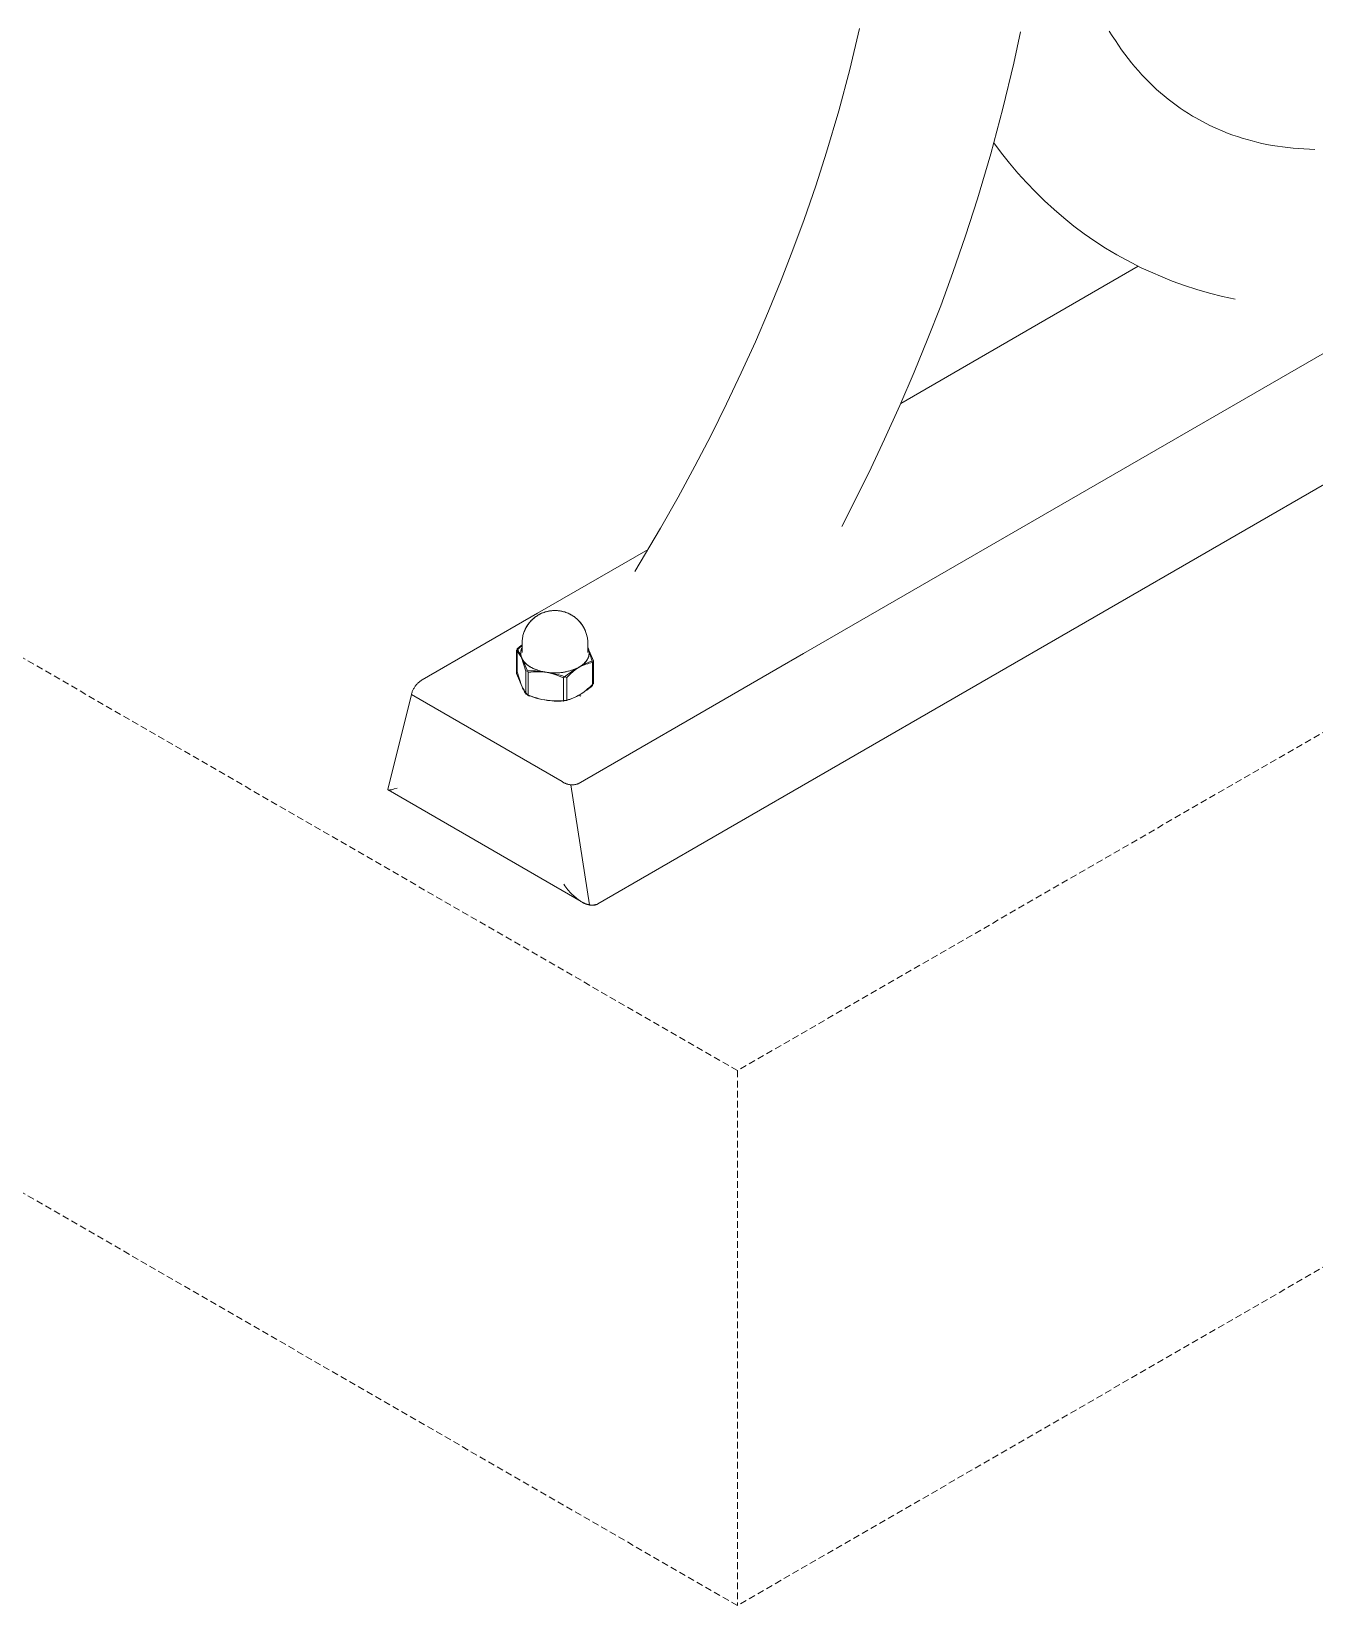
# Model space of a CAD drawing. Header units: millimetres. Extents: x -779 to 3049, y 55 to 2500.
# Drawn here: x 2419.5 to 2663.2, y 1171.4 to 1470.2 of the extents above; entities that cross this region are included whole.
import ezdxf

# ---------------------------------------------------------------- set-up
doc = ezdxf.new("R2010")
doc.units = ezdxf.units.MM
doc.header["$PDSIZE"] = -1
doc.linetypes.add('HIDDEN', pattern=[1.905, 1.27, -0.635])
doc.layers.add('ZANO_R', color=7, linetype='Continuous', lineweight=0)
doc.layers.add('ZANO_R_przerywana', color=7, linetype='HIDDEN', lineweight=0)

msp = doc.modelspace()

# ---------------------------------------------------------------- linework, layer by layer
at = {"layer": 'ZANO_R'}
for p, q in [((2574.97, 1462.96), (2576.83, 1470.74)), ((2624.24, 1470.28), (2624.82, 1469.36)), ((2607.37, 1470.11), (2606.11, 1464.19)), ((2624.82, 1469.36), (2625.4, 1468.46)), ((2625.4, 1468.46), (2625.99, 1467.58)), ((2625.99, 1467.58), (2626.6, 1466.72)), ((2626.6, 1466.72), (2627.22, 1465.88)), ((2627.22, 1465.88), (2627.85, 1465.06)), ((2627.85, 1465.06), (2628.48, 1464.26)), ((2628.48, 1464.26), (2629.13, 1463.48)), ((2572.88, 1455.14), (2574.97, 1462.96)), ((2606.11, 1464.19), (2604.06, 1455.6)), ((2629.13, 1463.48), (2629.78, 1462.73)), ((2629.78, 1462.73), (2630.46, 1461.98)), ((2630.46, 1461.98), (2631.15, 1461.25)), ((2631.15, 1461.25), (2631.83, 1460.56)), ((2631.83, 1460.56), (2632.53, 1459.88)), ((2632.53, 1459.88), (2633.24, 1459.21)), ((2633.24, 1459.21), (2633.97, 1458.57)), ((2633.97, 1458.57), (2634.69, 1457.95)), ((2604.06, 1455.6), (2601.76, 1446.99)), ((2634.69, 1457.95), (2635.43, 1457.35)), ((2635.43, 1457.35), (2636.18, 1456.76)), ((2636.18, 1456.76), (2636.94, 1456.19)), ((2636.94, 1456.19), (2637.71, 1455.65)), ((2637.71, 1455.65), (2638.48, 1455.12)), ((2570.56, 1447.29), (2572.88, 1455.14)), ((2638.48, 1455.12), (2639.27, 1454.61)), ((2639.27, 1454.61), (2640.07, 1454.12)), ((2640.07, 1454.12), (2640.66, 1453.78)), ((2640.66, 1453.78), (2643.36, 1452.35)), ((2643.36, 1452.35), (2646.81, 1450.86)), ((2646.81, 1450.86), (2647.7, 1450.53)), ((2647.7, 1450.53), (2648.6, 1450.23)), ((2648.6, 1450.23), (2649.51, 1449.94)), ((2649.51, 1449.94), (2650.42, 1449.67)), ((2650.42, 1449.67), (2651.36, 1449.41)), ((2651.36, 1449.41), (2652.3, 1449.18)), ((2568.5, 1440.91), (2570.56, 1447.29)), ((2601.76, 1446.99), (2599.21, 1438.4)), ((2603.79, 1447.11), (2602.34, 1449.08)), ((2605.3, 1445.19), (2603.79, 1447.11)), ((2652.3, 1449.18), (2653.25, 1448.96)), ((2653.25, 1448.96), (2654.2, 1448.76)), ((2654.2, 1448.76), (2655.18, 1448.58)), ((2655.18, 1448.58), (2656.17, 1448.42)), ((2656.17, 1448.42), (2657.16, 1448.28)), ((2657.16, 1448.28), (2658.15, 1448.15)), ((2658.15, 1448.15), (2659.15, 1448.05)), ((2659.15, 1448.05), (2660.17, 1447.96)), ((2660.17, 1447.96), (2661.21, 1447.89)), ((2661.21, 1447.89), (2662.25, 1447.84)), ((2662.25, 1447.84), (2663.29, 1447.81)), ((2606.88, 1443.32), (2605.3, 1445.19)), ((2566.29, 1434.51), (2568.5, 1440.91)), ((2608.52, 1441.5), (2606.88, 1443.32)), ((2610.21, 1439.73), (2608.52, 1441.5)), ((2715.21, 1438.14), (2566.14, 1352.08)), ((2599.21, 1438.4), (2596.96, 1431.41)), ((2611.97, 1438.03), (2610.21, 1439.73)), ((2613.77, 1436.38), (2611.97, 1438.03)), ((2564.17, 1428.73), (2566.29, 1434.51)), ((2615.63, 1434.79), (2613.77, 1436.38)), ((2617.54, 1433.26), (2615.63, 1434.79)), ((2596.96, 1431.41), (2594.55, 1424.43)), ((2619.5, 1431.8), (2617.54, 1433.26)), ((2621.51, 1430.4), (2619.5, 1431.8)), ((2561.94, 1422.99), (2564.17, 1428.73)), ((2623.56, 1429.06), (2621.51, 1430.4)), ((2625.66, 1427.8), (2623.56, 1429.06)), ((2584.65, 1399.58), (2629.76, 1425.62)), ((2630.29, 1425.34), (2625.66, 1427.8)), ((2559.54, 1417.12), (2561.94, 1422.99)), ((2594.55, 1424.43), (2592.24, 1418.14)), ((2636.17, 1422.81), (2630.29, 1425.34)), ((2638.52, 1421.97), (2636.17, 1422.81)), ((2640.9, 1421.2), (2638.52, 1421.97)), ((2643.3, 1420.51), (2640.9, 1421.2)), ((2645.73, 1419.9), (2643.3, 1420.51)), ((2648.17, 1419.38), (2645.73, 1419.9)), ((2557.04, 1411.3), (2559.54, 1417.12)), ((2592.24, 1418.14), (2589.81, 1411.89)), ((2719.67, 1415.75), (2549.01, 1317.22)), ((2554.36, 1405.38), (2557.04, 1411.3)), ((2589.81, 1411.89), (2587.21, 1405.51)), ((2551.57, 1399.5), (2554.36, 1405.38)), ((2587.21, 1405.51), (2584.48, 1399.19)), ((2548.62, 1393.56), (2551.57, 1399.5)), ((2584.48, 1399.19), (2581.58, 1392.77)), ((2545.56, 1387.68), (2548.62, 1393.56)), ((2581.58, 1392.77), (2578.56, 1386.4)), ((2542.35, 1381.76), (2545.56, 1387.68)), ((2578.56, 1386.4), (2573.44, 1376.23)), ((2539.02, 1375.9), (2542.35, 1381.76)), ((2534.12, 1367.69), (2539.02, 1375.9)), ((2515.68, 1359.76), (2536.64, 1371.86)), ((2493.76, 1347.1), (2515.68, 1359.76)), ((2516.11, 1359.58), (2516.31, 1359.68)), ((2516.24, 1359.65), (2516.44, 1359.74)), ((2516.31, 1359.68), (2516.5, 1359.76)), ((2516.44, 1359.74), (2516.63, 1359.82)), ((2516.5, 1359.76), (2516.7, 1359.85)), ((2516.63, 1359.82), (2516.83, 1359.9)), ((2516.7, 1359.85), (2516.9, 1359.92)), ((2516.83, 1359.9), (2517.03, 1359.96)), ((2516.9, 1359.92), (2517.1, 1359.99)), ((2517.03, 1359.96), (2517.24, 1360.03)), ((2517.1, 1359.99), (2517.31, 1360.05)), ((2517.24, 1360.03), (2517.44, 1360.08)), ((2517.31, 1360.05), (2517.52, 1360.1)), ((2517.44, 1360.08), (2517.65, 1360.13)), ((2517.52, 1360.1), (2517.73, 1360.15)), ((2517.65, 1360.13), (2517.86, 1360.17)), ((2517.73, 1360.15), (2517.94, 1360.18)), ((2517.86, 1360.17), (2518.07, 1360.2)), ((2517.94, 1360.18), (2518.15, 1360.22)), ((2518.07, 1360.2), (2518.28, 1360.23)), ((2518.15, 1360.22), (2518.36, 1360.24)), ((2518.28, 1360.23), (2518.49, 1360.25)), ((2518.36, 1360.24), (2518.57, 1360.26)), ((2518.49, 1360.25), (2518.7, 1360.26)), ((2518.57, 1360.26), (2518.79, 1360.27)), ((2518.7, 1360.26), (2518.92, 1360.27)), ((2518.79, 1360.27), (2519, 1360.27)), ((2518.92, 1360.27), (2519.13, 1360.27)), ((2519, 1360.27), (2519.21, 1360.26)), ((2519.13, 1360.27), (2519.34, 1360.26)), ((2519.21, 1360.26), (2519.43, 1360.25)), ((2519.34, 1360.26), (2519.55, 1360.24)), ((2519.43, 1360.25), (2519.64, 1360.23)), ((2519.55, 1360.24), (2519.77, 1360.22)), ((2519.64, 1360.23), (2519.85, 1360.2)), ((2519.77, 1360.22), (2519.98, 1360.18)), ((2519.85, 1360.2), (2520.06, 1360.17)), ((2519.98, 1360.18), (2520.19, 1360.15)), ((2520.06, 1360.17), (2520.27, 1360.13)), ((2520.19, 1360.15), (2520.4, 1360.1)), ((2520.27, 1360.13), (2520.47, 1360.08)), ((2520.4, 1360.1), (2520.61, 1360.05)), ((2520.47, 1360.08), (2520.68, 1360.03)), ((2520.61, 1360.05), (2520.81, 1359.99)), ((2520.68, 1360.03), (2520.88, 1359.96)), ((2520.81, 1359.99), (2521.02, 1359.92)), ((2520.88, 1359.96), (2521.08, 1359.9)), ((2521.02, 1359.92), (2521.22, 1359.85)), ((2521.08, 1359.9), (2521.28, 1359.82)), ((2521.22, 1359.85), (2521.42, 1359.76)), ((2521.28, 1359.82), (2521.48, 1359.74)), ((2521.42, 1359.76), (2521.61, 1359.68)), ((2521.48, 1359.74), (2521.67, 1359.65)), ((2521.61, 1359.68), (2521.8, 1359.58)), ((2513.22, 1356.49), (2513.3, 1356.68)), ((2513.23, 1356.52), (2513.32, 1356.71)), ((2513.3, 1356.68), (2513.4, 1356.87)), ((2513.32, 1356.71), (2513.42, 1356.91)), ((2513.4, 1356.87), (2513.5, 1357.06)), ((2513.42, 1356.91), (2513.52, 1357.1)), ((2513.5, 1357.06), (2513.61, 1357.25)), ((2513.52, 1357.1), (2513.63, 1357.28)), ((2513.61, 1357.25), (2513.72, 1357.43)), ((2513.63, 1357.28), (2513.74, 1357.46)), ((2513.72, 1357.43), (2513.84, 1357.6)), ((2513.74, 1357.46), (2513.86, 1357.64)), ((2513.84, 1357.6), (2513.96, 1357.77)), ((2513.86, 1357.64), (2513.99, 1357.81)), ((2513.96, 1357.77), (2514.09, 1357.94)), ((2513.99, 1357.81), (2514.12, 1357.98)), ((2514.09, 1357.94), (2514.23, 1358.11)), ((2514.12, 1357.98), (2514.26, 1358.14)), ((2514.23, 1358.11), (2514.37, 1358.26)), ((2514.26, 1358.14), (2514.41, 1358.3)), ((2514.37, 1358.26), (2514.52, 1358.42)), ((2514.41, 1358.3), (2514.56, 1358.45)), ((2514.52, 1358.42), (2514.67, 1358.57)), ((2514.56, 1358.45), (2514.71, 1358.6)), ((2514.67, 1358.57), (2514.83, 1358.71)), ((2514.71, 1358.6), (2514.87, 1358.75)), ((2514.83, 1358.71), (2514.99, 1358.85)), ((2514.87, 1358.75), (2515.04, 1358.88)), ((2514.99, 1358.85), (2515.16, 1358.98)), ((2515.04, 1358.88), (2515.2, 1359.02)), ((2515.16, 1358.98), (2515.33, 1359.11)), ((2515.2, 1359.02), (2515.38, 1359.14)), ((2515.33, 1359.11), (2515.5, 1359.23)), ((2515.38, 1359.14), (2515.56, 1359.26)), ((2515.5, 1359.23), (2515.68, 1359.34)), ((2515.56, 1359.26), (2515.74, 1359.37)), ((2515.68, 1359.34), (2515.87, 1359.45)), ((2515.74, 1359.37), (2515.92, 1359.48)), ((2515.87, 1359.45), (2516.05, 1359.55)), ((2515.92, 1359.48), (2516.11, 1359.58)), ((2516.05, 1359.55), (2516.24, 1359.65)), ((2521.67, 1359.65), (2521.86, 1359.55)), ((2521.8, 1359.58), (2521.99, 1359.48)), ((2521.86, 1359.55), (2522.05, 1359.45)), ((2521.99, 1359.48), (2522.18, 1359.37)), ((2522.05, 1359.45), (2522.23, 1359.34)), ((2522.18, 1359.37), (2522.36, 1359.26)), ((2522.23, 1359.34), (2522.41, 1359.23)), ((2522.36, 1359.26), (2522.54, 1359.14)), ((2522.41, 1359.23), (2522.59, 1359.11)), ((2522.54, 1359.14), (2522.71, 1359.02)), ((2522.59, 1359.11), (2522.76, 1358.98)), ((2522.71, 1359.02), (2522.88, 1358.88)), ((2522.76, 1358.98), (2522.93, 1358.85)), ((2522.88, 1358.88), (2523.05, 1358.75)), ((2522.93, 1358.85), (2523.09, 1358.71)), ((2523.05, 1358.75), (2523.21, 1358.6)), ((2523.09, 1358.71), (2523.24, 1358.57)), ((2523.21, 1358.6), (2523.36, 1358.45)), ((2523.24, 1358.57), (2523.4, 1358.42)), ((2523.36, 1358.45), (2523.51, 1358.3)), ((2523.4, 1358.42), (2523.54, 1358.26)), ((2523.51, 1358.3), (2523.65, 1358.14)), ((2523.54, 1358.26), (2523.69, 1358.11)), ((2523.65, 1358.14), (2523.79, 1357.98)), ((2523.69, 1358.11), (2523.82, 1357.94)), ((2523.79, 1357.98), (2523.93, 1357.81)), ((2523.82, 1357.94), (2523.95, 1357.77)), ((2523.93, 1357.81), (2524.05, 1357.64)), ((2523.95, 1357.77), (2524.08, 1357.6)), ((2524.05, 1357.64), (2524.17, 1357.46)), ((2524.08, 1357.6), (2524.2, 1357.43)), ((2524.17, 1357.46), (2524.29, 1357.28)), ((2524.2, 1357.43), (2524.31, 1357.25)), ((2524.29, 1357.28), (2524.4, 1357.1)), ((2524.31, 1357.25), (2524.42, 1357.06)), ((2524.4, 1357.1), (2524.5, 1356.91)), ((2524.42, 1357.06), (2524.52, 1356.87)), ((2524.5, 1356.91), (2524.6, 1356.71)), ((2524.52, 1356.87), (2524.61, 1356.68)), ((2524.6, 1356.71), (2524.69, 1356.52)), ((2524.61, 1356.68), (2524.7, 1356.49)), ((2512.24, 1353.37), (2512.71, 1353.74)), ((2512.71, 1354.23), (2512.72, 1354.45)), ((2512.71, 1354.23), (2512.72, 1354.44)), ((2512.71, 1354.02), (2512.71, 1354.23)), ((2512.71, 1354.02), (2512.71, 1354.23)), ((2512.71, 1352.28), (2512.71, 1354.02)), ((2512.71, 1352.28), (2512.71, 1354.02)), ((2512.72, 1354.45), (2512.74, 1354.66)), ((2512.72, 1354.44), (2512.74, 1354.65)), ((2512.74, 1354.66), (2512.77, 1354.87)), ((2512.74, 1354.65), (2512.77, 1354.86)), ((2512.77, 1354.87), (2512.8, 1355.09)), ((2512.77, 1354.86), (2512.8, 1355.07)), ((2512.8, 1355.09), (2512.84, 1355.3)), ((2512.8, 1355.07), (2512.84, 1355.28)), ((2512.84, 1355.3), (2512.89, 1355.51)), ((2512.84, 1355.28), (2512.88, 1355.49)), ((2512.88, 1355.49), (2512.94, 1355.69)), ((2512.89, 1355.51), (2512.94, 1355.71)), ((2512.94, 1355.71), (2513, 1355.92)), ((2512.94, 1355.69), (2513, 1355.89)), ((2513, 1355.92), (2513.07, 1356.12)), ((2513, 1355.89), (2513.06, 1356.09)), ((2513.06, 1356.09), (2513.14, 1356.29)), ((2513.07, 1356.12), (2513.15, 1356.32)), ((2513.14, 1356.29), (2513.22, 1356.49)), ((2513.15, 1356.32), (2513.23, 1356.52)), ((2524.69, 1356.52), (2524.77, 1356.32)), ((2524.7, 1356.49), (2524.78, 1356.29)), ((2524.77, 1356.32), (2524.84, 1356.12)), ((2524.78, 1356.29), (2524.85, 1356.09)), ((2524.84, 1356.12), (2524.91, 1355.92)), ((2524.85, 1356.09), (2524.92, 1355.89)), ((2524.91, 1355.92), (2524.97, 1355.71)), ((2524.92, 1355.89), (2524.98, 1355.69)), ((2524.97, 1355.71), (2525.03, 1355.51)), ((2524.98, 1355.69), (2525.03, 1355.49)), ((2525.03, 1355.51), (2525.08, 1355.3)), ((2525.03, 1355.49), (2525.08, 1355.28)), ((2525.08, 1355.3), (2525.12, 1355.09)), ((2525.08, 1355.28), (2525.12, 1355.07)), ((2525.12, 1355.09), (2525.15, 1354.87)), ((2525.12, 1355.07), (2525.15, 1354.86)), ((2525.15, 1354.87), (2525.18, 1354.66)), ((2525.15, 1354.86), (2525.18, 1354.65)), ((2525.18, 1354.66), (2525.19, 1354.45)), ((2525.18, 1354.65), (2525.19, 1354.44)), ((2525.19, 1354.45), (2525.2, 1354.23)), ((2525.19, 1354.44), (2525.2, 1354.23)), ((2525.2, 1354.23), (2525.21, 1354.02)), ((2525.2, 1354.23), (2525.21, 1354.02)), ((2525.21, 1354.02), (2525.21, 1352.28)), ((2525.21, 1354.02), (2525.21, 1352.28)), ((2512.71, 1353.64), (2511.64, 1352.66)), ((2511.64, 1352.66), (2511.8, 1352.48)), ((2511.64, 1348.3), (2511.64, 1352.66)), ((2511.79, 1352.99), (2512.24, 1353.37)), ((2511.93, 1352.77), (2511.79, 1352.99)), ((2511.79, 1348.64), (2511.79, 1352.99)), ((2511.8, 1352.48), (2511.95, 1352.3)), ((2512.06, 1352.55), (2511.93, 1352.77)), ((2511.95, 1352.3), (2512.1, 1352.11)), ((2512.19, 1352.31), (2512.06, 1352.55)), ((2512.1, 1352.11), (2512.24, 1351.91)), ((2512.31, 1352.08), (2512.19, 1352.31)), ((2512.24, 1351.91), (2512.37, 1351.71)), ((2512.42, 1351.84), (2512.31, 1352.08)), ((2512.37, 1351.71), (2512.5, 1351.51)), ((2512.52, 1351.6), (2512.42, 1351.84)), ((2512.47, 1352.41), (2512.46, 1352.33)), ((2512.46, 1352.33), (2512.47, 1352.4)), ((2512.46, 1352.25), (2512.46, 1352.33)), ((2512.46, 1352.33), (2512.46, 1352.26)), ((2512.46, 1352.26), (2512.46, 1352.18)), ((2512.46, 1352.17), (2512.46, 1352.25)), ((2512.46, 1352.18), (2512.46, 1352.1)), ((2512.46, 1352.09), (2512.46, 1352.17)), ((2512.46, 1352.1), (2512.46, 1352.03)), ((2512.46, 1352.02), (2512.46, 1352.09)), ((2512.46, 1352.03), (2512.47, 1351.95)), ((2512.47, 1351.94), (2512.46, 1352.02)), ((2512.47, 1352.4), (2512.48, 1352.48)), ((2512.48, 1352.48), (2512.47, 1352.41)), ((2512.47, 1351.95), (2512.48, 1351.87)), ((2512.48, 1351.86), (2512.47, 1351.94)), ((2512.48, 1352.48), (2512.49, 1352.56)), ((2512.49, 1352.56), (2512.48, 1352.48)), ((2512.48, 1351.87), (2512.49, 1351.8)), ((2512.49, 1351.79), (2512.48, 1351.86)), ((2512.5, 1352.64), (2512.49, 1352.56)), ((2512.49, 1352.56), (2512.5, 1352.63)), ((2512.49, 1351.8), (2512.51, 1351.72)), ((2512.51, 1351.71), (2512.49, 1351.79)), ((2512.5, 1352.63), (2512.52, 1352.71)), ((2512.52, 1352.71), (2512.5, 1352.64)), ((2512.5, 1351.51), (2512.62, 1351.3)), ((2512.51, 1351.72), (2512.52, 1351.65)), ((2512.52, 1351.64), (2512.51, 1351.71)), ((2512.52, 1352.71), (2512.54, 1352.78)), ((2512.54, 1352.78), (2512.52, 1352.71)), ((2512.52, 1351.65), (2512.54, 1351.57)), ((2512.54, 1351.56), (2512.52, 1351.64)), ((2512.62, 1351.36), (2512.52, 1351.6)), ((2512.54, 1352.78), (2512.56, 1352.86)), ((2512.56, 1352.86), (2512.54, 1352.78)), ((2512.54, 1351.57), (2512.57, 1351.5)), ((2512.57, 1351.49), (2512.54, 1351.56)), ((2512.56, 1352.86), (2512.59, 1352.93)), ((2512.59, 1352.93), (2512.56, 1352.86)), ((2512.57, 1351.5), (2512.59, 1351.43)), ((2512.59, 1351.42), (2512.57, 1351.49)), ((2512.59, 1352.93), (2512.61, 1353)), ((2512.61, 1353), (2512.59, 1352.93)), ((2512.59, 1351.43), (2512.62, 1351.36)), ((2512.62, 1351.34), (2512.59, 1351.42)), ((2512.61, 1353), (2512.64, 1353.07)), ((2512.64, 1353.07), (2512.61, 1353)), ((2513.44, 1348.77), (2512.62, 1351.36)), ((2512.62, 1351.36), (2512.64, 1351.3)), ((2512.65, 1351.27), (2512.62, 1351.34)), ((2512.62, 1351.3), (2512.74, 1351.09)), ((2512.64, 1353.07), (2512.67, 1353.14)), ((2512.67, 1353.14), (2512.64, 1353.07)), ((2512.64, 1351.3), (2512.67, 1351.24)), ((2512.68, 1351.2), (2512.65, 1351.27)), ((2512.67, 1353.14), (2512.71, 1353.21)), ((2512.71, 1353.21), (2512.67, 1353.14)), ((2512.67, 1351.24), (2512.69, 1351.18)), ((2512.71, 1351.13), (2512.68, 1351.2)), ((2512.69, 1351.18), (2512.72, 1351.13)), ((2512.75, 1351.07), (2512.71, 1351.13)), ((2512.72, 1351.13), (2512.75, 1351.07)), ((2512.78, 1351.01), (2512.75, 1351.07)), ((2512.75, 1351.07), (2512.78, 1351.01)), ((2512.77, 1351.04), (2513.87, 1348.52)), ((2512.81, 1350.95), (2512.78, 1351.01)), ((2512.78, 1351.01), (2512.81, 1350.96)), ((2512.81, 1350.96), (2512.85, 1350.9)), ((2512.85, 1350.9), (2512.81, 1350.95)), ((2512.88, 1350.84), (2512.85, 1350.9)), ((2512.85, 1350.9), (2512.89, 1350.84)), ((2512.92, 1350.79), (2512.88, 1350.84)), ((2512.89, 1350.84), (2512.92, 1350.79)), ((2512.96, 1350.73), (2512.92, 1350.79)), ((2512.92, 1350.79), (2512.96, 1350.73)), ((2513, 1350.68), (2512.96, 1350.73)), ((2512.96, 1350.73), (2513.01, 1350.67)), ((2524.9, 1350.65), (2524.94, 1350.71)), ((2524.95, 1350.73), (2524.91, 1350.67)), ((2524.94, 1350.71), (2524.98, 1350.77)), ((2524.99, 1350.78), (2524.95, 1350.73)), ((2524.98, 1350.77), (2525.02, 1350.83)), ((2525.03, 1350.84), (2524.99, 1350.78)), ((2525.02, 1350.83), (2525.06, 1350.89)), ((2525.07, 1350.9), (2525.03, 1350.84)), ((2525.06, 1350.89), (2525.1, 1350.95)), ((2525.1, 1350.96), (2525.07, 1350.9)), ((2525.14, 1351.01), (2525.1, 1350.96)), ((2525.1, 1350.95), (2525.13, 1351.01)), ((2525.13, 1351.01), (2525.16, 1351.07)), ((2525.17, 1351.07), (2525.14, 1351.01)), ((2525.16, 1351.07), (2525.2, 1351.13)), ((2525.2, 1351.13), (2525.17, 1351.07)), ((2525.23, 1351.19), (2525.2, 1351.13)), ((2525.2, 1351.13), (2525.23, 1351.19)), ((2525.21, 1353.23), (2525.28, 1353.06)), ((2525.21, 1353.21), (2525.23, 1353.16)), ((2526.28, 1350.75), (2525.21, 1353.21)), ((2525.24, 1353.14), (2525.21, 1353.21)), ((2525.23, 1353.16), (2525.26, 1353.1)), ((2525.25, 1351.25), (2525.23, 1351.19)), ((2525.23, 1351.19), (2525.25, 1351.25)), ((2525.27, 1353.08), (2525.24, 1353.14)), ((2525.28, 1351.31), (2525.25, 1351.25)), ((2525.25, 1351.25), (2525.28, 1351.31)), ((2525.26, 1353.1), (2525.28, 1353.04)), ((2525.3, 1353.01), (2525.27, 1353.08)), ((2525.28, 1353.04), (2525.31, 1352.99)), ((2525.3, 1351.37), (2525.28, 1351.31)), ((2525.28, 1351.31), (2525.3, 1351.37)), ((2525.32, 1352.95), (2525.3, 1353.01)), ((2525.33, 1351.43), (2525.3, 1351.37)), ((2525.3, 1351.37), (2525.33, 1351.43)), ((2525.31, 1352.99), (2525.33, 1352.93)), ((2525.32, 1352.95), (2526.12, 1350.42)), ((2525.34, 1352.89), (2525.32, 1352.95)), ((2525.33, 1352.93), (2525.35, 1352.87)), ((2525.35, 1351.49), (2525.33, 1351.43)), ((2525.33, 1351.43), (2525.35, 1351.49)), ((2525.36, 1352.83), (2525.34, 1352.89)), ((2525.35, 1352.87), (2525.37, 1352.81)), ((2525.37, 1351.55), (2525.35, 1351.49)), ((2525.35, 1351.49), (2525.37, 1351.55)), ((2525.38, 1352.77), (2525.36, 1352.83)), ((2525.37, 1352.81), (2525.38, 1352.76)), ((2525.37, 1351.55), (2525.38, 1351.62)), ((2525.38, 1351.61), (2525.37, 1351.55)), ((2525.39, 1352.72), (2525.38, 1352.77)), ((2525.38, 1352.76), (2525.4, 1352.7)), ((2525.38, 1351.62), (2525.4, 1351.68)), ((2525.4, 1351.67), (2525.38, 1351.61)), ((2525.41, 1352.66), (2525.39, 1352.72)), ((2525.4, 1352.7), (2525.41, 1352.64)), ((2525.4, 1351.68), (2525.41, 1351.74)), ((2525.41, 1351.73), (2525.4, 1351.67)), ((2525.42, 1352.6), (2525.41, 1352.66)), ((2525.41, 1352.64), (2525.42, 1352.58)), ((2525.41, 1351.74), (2525.42, 1351.8)), ((2525.42, 1351.79), (2525.41, 1351.73)), ((2525.43, 1352.54), (2525.42, 1352.6)), ((2525.42, 1352.58), (2525.43, 1352.52)), ((2525.42, 1351.8), (2525.43, 1351.86)), ((2525.43, 1351.85), (2525.42, 1351.79)), ((2525.44, 1352.48), (2525.43, 1352.54)), ((2525.43, 1352.52), (2525.44, 1352.46)), ((2525.43, 1351.86), (2525.44, 1351.92)), ((2525.44, 1351.91), (2525.43, 1351.85)), ((2525.45, 1352.42), (2525.44, 1352.48)), ((2525.44, 1352.46), (2525.45, 1352.4)), ((2525.44, 1351.92), (2525.45, 1351.99)), ((2525.45, 1351.98), (2525.44, 1351.91)), ((2525.45, 1352.36), (2525.45, 1352.42)), ((2525.45, 1352.4), (2525.45, 1352.34)), ((2525.46, 1352.29), (2525.45, 1352.36)), ((2525.45, 1352.34), (2525.46, 1352.28)), ((2525.45, 1352.05), (2525.46, 1352.11)), ((2525.46, 1352.1), (2525.45, 1352.04)), ((2525.45, 1351.99), (2525.45, 1352.05)), ((2525.45, 1352.04), (2525.45, 1351.98)), ((2525.46, 1352.23), (2525.46, 1352.29)), ((2525.46, 1352.28), (2525.46, 1352.22)), ((2525.46, 1352.17), (2525.46, 1352.23)), ((2525.46, 1352.22), (2525.46, 1352.16)), ((2525.46, 1352.11), (2525.46, 1352.17)), ((2525.46, 1352.16), (2525.46, 1352.1)), ((2525.99, 1350.67), (2526.28, 1350.75)), ((2526.28, 1350.75), (2526.28, 1346.39)), ((2566.14, 1352.08), (2560.9, 1349.05)), ((2512.75, 1345.76), (2511.64, 1348.3)), ((2512.62, 1346.05), (2511.79, 1348.64)), ((2513.04, 1350.62), (2513, 1350.68)), ((2513.01, 1350.67), (2513.05, 1350.62)), ((2513.09, 1350.57), (2513.04, 1350.62)), ((2513.05, 1350.62), (2513.09, 1350.56)), ((2513.13, 1350.52), (2513.09, 1350.57)), ((2513.09, 1350.56), (2513.14, 1350.51)), ((2513.18, 1350.46), (2513.13, 1350.52)), ((2513.14, 1350.51), (2513.19, 1350.45)), ((2513.23, 1350.41), (2513.18, 1350.46)), ((2513.19, 1350.45), (2513.24, 1350.4)), ((2513.28, 1350.36), (2513.23, 1350.41)), ((2513.24, 1350.4), (2513.29, 1350.34)), ((2513.33, 1350.3), (2513.28, 1350.36)), ((2513.29, 1350.34), (2513.35, 1350.29)), ((2513.39, 1350.25), (2513.33, 1350.3)), ((2513.35, 1350.29), (2513.4, 1350.23)), ((2513.44, 1350.2), (2513.39, 1350.25)), ((2513.4, 1350.23), (2513.46, 1350.18)), ((2513.5, 1350.15), (2513.44, 1350.2)), ((2513.89, 1348.8), (2513.44, 1348.77)), ((2513.44, 1348.77), (2513.44, 1344.41)), ((2513.46, 1350.18), (2513.52, 1350.13)), ((2513.56, 1350.09), (2513.5, 1350.15)), ((2513.52, 1350.13), (2513.58, 1350.08)), ((2513.68, 1349.99), (2513.56, 1350.09)), ((2513.58, 1350.08), (2513.64, 1350.03)), ((2513.64, 1350.03), (2513.76, 1349.92)), ((2513.8, 1349.89), (2513.68, 1349.99)), ((2513.76, 1349.92), (2513.9, 1349.83)), ((2513.94, 1349.8), (2513.8, 1349.89)), ((2513.87, 1348.52), (2514.39, 1348.58)), ((2513.87, 1348.52), (2513.87, 1344.16)), ((2514.34, 1348.81), (2513.89, 1348.8)), ((2513.9, 1349.83), (2514.04, 1349.73)), ((2514.08, 1349.7), (2513.94, 1349.8)), ((2514.04, 1349.73), (2514.18, 1349.64)), ((2514.22, 1349.61), (2514.08, 1349.7)), ((2514.18, 1349.64), (2514.33, 1349.54)), ((2514.37, 1349.52), (2514.22, 1349.61)), ((2514.33, 1349.54), (2514.49, 1349.46)), ((2514.79, 1348.81), (2514.34, 1348.81)), ((2514.53, 1349.43), (2514.37, 1349.52)), ((2514.39, 1348.58), (2514.91, 1348.61)), ((2514.49, 1349.46), (2514.65, 1349.37)), ((2514.69, 1349.35), (2514.53, 1349.43)), ((2514.65, 1349.37), (2514.81, 1349.29)), ((2514.85, 1349.27), (2514.69, 1349.35)), ((2515.24, 1348.79), (2514.79, 1348.81)), ((2514.81, 1349.29), (2514.98, 1349.21)), ((2515.02, 1349.19), (2514.85, 1349.27)), ((2514.91, 1348.61), (2515.44, 1348.63)), ((2514.98, 1349.21), (2515.15, 1349.14)), ((2515.2, 1349.12), (2515.02, 1349.19)), ((2515.15, 1349.14), (2515.33, 1349.07)), ((2515.38, 1349.05), (2515.2, 1349.12)), ((2515.69, 1348.77), (2515.24, 1348.79)), ((2515.33, 1349.07), (2515.51, 1349)), ((2515.56, 1348.98), (2515.38, 1349.05)), ((2515.44, 1348.63), (2515.96, 1348.63)), ((2515.51, 1349), (2515.69, 1348.94)), ((2515.74, 1348.92), (2515.56, 1348.98)), ((2515.69, 1348.94), (2515.88, 1348.88)), ((2516.14, 1348.72), (2515.69, 1348.77)), ((2515.93, 1348.86), (2515.74, 1348.92)), ((2515.88, 1348.88), (2516.07, 1348.82)), ((2516.12, 1348.81), (2515.93, 1348.86)), ((2515.96, 1348.63), (2516.48, 1348.61)), ((2516.07, 1348.82), (2516.26, 1348.77)), ((2516.31, 1348.75), (2516.12, 1348.81)), ((2516.58, 1348.67), (2516.14, 1348.72)), ((2516.26, 1348.77), (2516.45, 1348.72)), ((2516.5, 1348.71), (2516.31, 1348.75)), ((2516.45, 1348.72), (2516.64, 1348.68)), ((2516.48, 1348.61), (2517.01, 1348.58)), ((2516.69, 1348.66), (2516.5, 1348.71)), ((2517.03, 1348.6), (2516.58, 1348.67)), ((2516.64, 1348.68), (2516.83, 1348.63)), ((2516.89, 1348.62), (2516.69, 1348.66)), ((2516.83, 1348.63), (2517.03, 1348.6)), ((2517.09, 1348.59), (2516.89, 1348.62)), ((2517.01, 1348.58), (2517.53, 1348.52)), ((2517.55, 1348.49), (2517.03, 1348.6)), ((2517.03, 1348.6), (2517.36, 1348.54)), ((2517.28, 1348.56), (2517.09, 1348.59)), ((2517.48, 1348.53), (2517.28, 1348.56)), ((2517.36, 1348.54), (2517.7, 1348.49)), ((2517.86, 1348.48), (2517.53, 1348.52)), ((2518.07, 1348.36), (2517.55, 1348.49)), ((2517.58, 1348.51), (2518.11, 1348.43)), ((2517.7, 1348.49), (2518.04, 1348.46)), ((2518.2, 1348.44), (2517.86, 1348.48)), ((2518.04, 1348.46), (2518.38, 1348.43)), ((2518.59, 1348.22), (2518.07, 1348.36)), ((2518.11, 1348.43), (2518.63, 1348.33)), ((2518.54, 1348.42), (2518.2, 1348.44)), ((2518.38, 1348.43), (2518.73, 1348.42)), ((2518.87, 1348.41), (2518.54, 1348.42)), ((2519.11, 1348.06), (2518.59, 1348.22)), ((2518.63, 1348.33), (2519.15, 1348.21)), ((2518.73, 1348.42), (2519.07, 1348.42)), ((2519.21, 1348.41), (2518.87, 1348.41)), ((2519.07, 1348.42), (2519.41, 1348.43)), ((2519.61, 1347.88), (2519.11, 1348.06)), ((2519.15, 1348.21), (2519.67, 1348.07)), ((2519.55, 1348.43), (2519.21, 1348.41)), ((2519.41, 1348.43), (2519.75, 1348.45)), ((2519.89, 1348.45), (2519.55, 1348.43)), ((2520.11, 1347.69), (2519.61, 1347.88)), ((2519.67, 1348.07), (2520.18, 1347.92)), ((2519.75, 1348.45), (2520.09, 1348.48)), ((2520.22, 1348.49), (2519.89, 1348.45)), ((2520.09, 1348.48), (2520.43, 1348.53)), ((2520.18, 1347.92), (2520.69, 1347.75)), ((2520.56, 1348.54), (2520.22, 1348.49)), ((2520.43, 1348.53), (2520.77, 1348.58)), ((2520.89, 1348.6), (2520.56, 1348.54)), ((2520.98, 1347.79), (2520.61, 1347.48)), ((2520.69, 1347.75), (2521.19, 1347.57)), ((2520.77, 1348.58), (2521.11, 1348.65)), ((2521.22, 1348.67), (2520.89, 1348.6)), ((2521.35, 1348.1), (2520.98, 1347.79)), ((2521.11, 1348.65), (2521.44, 1348.73)), ((2521.19, 1347.57), (2521.58, 1347.95)), ((2521.55, 1348.75), (2521.22, 1348.67)), ((2521.74, 1348.39), (2521.35, 1348.1)), ((2521.44, 1348.73), (2521.77, 1348.82)), ((2521.87, 1348.84), (2521.55, 1348.75)), ((2521.58, 1347.95), (2521.98, 1348.31)), ((2522.13, 1348.66), (2521.74, 1348.39)), ((2521.77, 1348.82), (2522.1, 1348.92)), ((2522.19, 1348.95), (2521.87, 1348.84)), ((2521.98, 1348.31), (2522.39, 1348.66)), ((2522.1, 1348.92), (2522.42, 1349.03)), ((2522.54, 1348.93), (2522.13, 1348.66)), ((2522.51, 1349.07), (2522.19, 1348.95)), ((2522.39, 1348.66), (2522.82, 1348.99)), ((2522.42, 1349.03), (2522.74, 1349.15)), ((2522.82, 1349.19), (2522.51, 1349.07)), ((2522.95, 1349.18), (2522.54, 1348.93)), ((2522.74, 1349.15), (2523.06, 1349.28)), ((2523.13, 1349.33), (2522.82, 1349.19)), ((2522.82, 1348.99), (2523.25, 1349.31)), ((2523.37, 1349.42), (2522.95, 1349.18)), ((2523.06, 1349.28), (2523.37, 1349.42)), ((2523.44, 1349.48), (2523.13, 1349.33)), ((2523.25, 1349.31), (2523.7, 1349.61)), ((2523.66, 1349.57), (2523.37, 1349.42)), ((2523.37, 1349.42), (2523.51, 1349.5)), ((2523.73, 1349.64), (2523.44, 1349.48)), ((2523.51, 1349.5), (2523.66, 1349.59)), ((2523.95, 1349.71), (2523.66, 1349.57)), ((2523.66, 1349.59), (2523.8, 1349.68)), ((2523.87, 1349.72), (2523.73, 1349.64)), ((2523.77, 1349.66), (2524.03, 1349.81)), ((2523.8, 1349.68), (2523.94, 1349.77)), ((2524, 1349.81), (2523.87, 1349.72)), ((2523.94, 1349.77), (2524.07, 1349.86)), ((2524.25, 1349.84), (2523.95, 1349.71)), ((2524.12, 1349.9), (2524, 1349.81)), ((2524.03, 1349.81), (2524.3, 1349.96)), ((2524.07, 1349.86), (2524.2, 1349.96)), ((2524.24, 1350), (2524.12, 1349.9)), ((2524.2, 1349.96), (2524.32, 1350.06)), ((2524.36, 1350.09), (2524.24, 1350)), ((2524.56, 1349.96), (2524.25, 1349.84)), ((2524.3, 1349.96), (2524.57, 1350.1)), ((2524.32, 1350.06), (2524.38, 1350.11)), ((2524.47, 1350.19), (2524.36, 1350.09)), ((2524.38, 1350.11), (2524.44, 1350.16)), ((2524.44, 1350.16), (2524.49, 1350.21)), ((2524.53, 1350.24), (2524.47, 1350.19)), ((2524.49, 1350.21), (2524.55, 1350.27)), ((2524.58, 1350.3), (2524.53, 1350.24)), ((2524.55, 1350.27), (2524.6, 1350.32)), ((2524.86, 1350.07), (2524.56, 1349.96)), ((2524.57, 1350.1), (2524.84, 1350.23)), ((2524.63, 1350.35), (2524.58, 1350.3)), ((2524.6, 1350.32), (2524.66, 1350.38)), ((2524.68, 1350.4), (2524.63, 1350.35)), ((2524.66, 1350.38), (2524.71, 1350.43)), ((2524.73, 1350.45), (2524.68, 1350.4)), ((2524.71, 1350.43), (2524.76, 1350.49)), ((2524.78, 1350.51), (2524.73, 1350.45)), ((2524.76, 1350.49), (2524.8, 1350.54)), ((2524.82, 1350.56), (2524.78, 1350.51)), ((2524.8, 1350.54), (2524.85, 1350.6)), ((2524.87, 1350.62), (2524.82, 1350.56)), ((2524.84, 1350.23), (2525.12, 1350.36)), ((2524.85, 1350.6), (2524.9, 1350.65)), ((2525.18, 1350.18), (2524.86, 1350.07)), ((2524.91, 1350.67), (2524.87, 1350.62)), ((2525.12, 1350.36), (2525.41, 1350.47)), ((2525.49, 1350.27), (2525.18, 1350.18)), ((2525.41, 1350.47), (2525.7, 1350.57)), ((2525.81, 1350.35), (2525.49, 1350.27)), ((2525.7, 1350.57), (2525.99, 1350.67)), ((2526.12, 1350.42), (2525.81, 1350.35)), ((2526.12, 1346.06), (2526.12, 1350.42)), ((2560.9, 1349.05), (2545.3, 1340.04)), ((2491.77, 1344.61), (2491.82, 1344.75)), ((2491.82, 1344.75), (2491.87, 1344.89)), ((2491.87, 1344.89), (2491.93, 1345.03)), ((2491.93, 1345.03), (2491.99, 1345.16)), ((2491.99, 1345.16), (2492.05, 1345.3)), ((2492.05, 1345.3), (2492.12, 1345.43)), ((2492.12, 1345.43), (2492.2, 1345.56)), ((2492.2, 1345.56), (2492.28, 1345.68)), ((2492.28, 1345.68), (2492.36, 1345.81)), ((2492.36, 1345.81), (2492.44, 1345.93)), ((2492.44, 1345.93), (2492.53, 1346.04)), ((2492.53, 1346.04), (2492.63, 1346.16)), ((2492.63, 1346.16), (2492.73, 1346.27)), ((2492.73, 1346.27), (2492.83, 1346.38)), ((2492.83, 1346.38), (2492.93, 1346.48)), ((2492.93, 1346.48), (2493.04, 1346.58)), ((2493.04, 1346.58), (2493.16, 1346.68)), ((2493.16, 1346.68), (2493.27, 1346.77)), ((2493.27, 1346.77), (2493.39, 1346.86)), ((2493.39, 1346.86), (2493.51, 1346.94)), ((2493.51, 1346.94), (2493.64, 1347.03)), ((2493.64, 1347.03), (2493.76, 1347.1)), ((2512.71, 1345.8), (2512.62, 1346.05)), ((2512.82, 1345.56), (2512.71, 1345.8)), ((2512.87, 1345.54), (2512.75, 1345.76)), ((2512.93, 1345.32), (2512.82, 1345.56)), ((2512.99, 1345.33), (2512.87, 1345.54)), ((2513.04, 1345.09), (2512.93, 1345.32)), ((2513.12, 1345.13), (2512.99, 1345.33)), ((2513.17, 1344.86), (2513.04, 1345.09)), ((2513.26, 1344.92), (2513.12, 1345.13)), ((2513.3, 1344.63), (2513.17, 1344.86)), ((2513.4, 1344.73), (2513.26, 1344.92)), ((2513.55, 1344.53), (2513.4, 1344.73)), ((2520.61, 1347.48), (2520.11, 1347.69)), ((2520.61, 1343.12), (2520.61, 1347.48)), ((2521.19, 1343.21), (2521.19, 1347.57)), ((2524.51, 1344.86), (2524.12, 1344.59)), ((2524.2, 1344.61), (2524.6, 1344.88)), ((2524.88, 1345.15), (2524.51, 1344.86)), ((2524.6, 1344.88), (2524.99, 1345.15)), ((2525.24, 1345.44), (2524.88, 1345.15)), ((2524.99, 1345.15), (2525.38, 1345.44)), ((2525.6, 1345.75), (2525.24, 1345.44)), ((2525.38, 1345.44), (2525.76, 1345.75)), ((2525.94, 1346.07), (2525.6, 1345.75)), ((2525.76, 1345.75), (2526.12, 1346.06)), ((2526.28, 1346.39), (2525.94, 1346.07)), ((2487.23, 1326.28), (2491.69, 1344.33)), ((2487.23, 1326.28), (2491.69, 1344.33)), ((2491.69, 1344.33), (2491.73, 1344.47)), ((2520.33, 1327.8), (2491.69, 1344.33)), ((2491.73, 1344.47), (2491.77, 1344.61)), ((2513.44, 1344.41), (2513.3, 1344.63)), ((2513.44, 1344.41), (2513.94, 1344.2)), ((2513.71, 1344.35), (2513.55, 1344.53)), ((2513.87, 1344.16), (2513.71, 1344.35)), ((2513.87, 1344.16), (2514.38, 1343.98)), ((2513.94, 1344.2), (2514.44, 1344.01)), ((2514.17, 1344.11), (2514.01, 1344.02)), ((2514.11, 1344.07), (2514.01, 1344.02)), ((2514.38, 1343.98), (2514.89, 1343.81)), ((2514.44, 1344.01), (2514.95, 1343.83)), ((2514.89, 1343.81), (2515.41, 1343.65)), ((2514.95, 1343.83), (2515.46, 1343.67)), ((2515.41, 1343.65), (2515.93, 1343.52)), ((2515.46, 1343.67), (2515.98, 1343.53)), ((2515.93, 1343.52), (2516.46, 1343.4)), ((2515.98, 1343.53), (2516.5, 1343.4)), ((2516.46, 1343.4), (2516.99, 1343.3)), ((2516.5, 1343.4), (2517.03, 1343.29)), ((2516.99, 1343.3), (2517.53, 1343.21)), ((2517.03, 1343.29), (2517.47, 1343.22)), ((2517.47, 1343.22), (2517.92, 1343.16)), ((2517.53, 1343.21), (2518.05, 1343.16)), ((2517.92, 1343.16), (2518.36, 1343.12)), ((2518.05, 1343.16), (2518.57, 1343.12)), ((2518.36, 1343.12), (2518.81, 1343.09)), ((2518.57, 1343.12), (2519.1, 1343.1)), ((2518.81, 1343.09), (2519.26, 1343.08)), ((2519.1, 1343.1), (2519.62, 1343.1)), ((2519.26, 1343.08), (2519.71, 1343.08)), ((2519.62, 1343.1), (2520.14, 1343.12)), ((2519.71, 1343.08), (2520.16, 1343.09)), ((2520.14, 1343.12), (2520.67, 1343.16)), ((2520.16, 1343.09), (2520.61, 1343.12)), ((2520.61, 1343.12), (2520.93, 1343.19)), ((2520.67, 1343.16), (2521.19, 1343.21)), ((2520.93, 1343.19), (2521.25, 1343.27)), ((2521.49, 1343.3), (2521.19, 1343.21)), ((2521.25, 1343.27), (2521.56, 1343.36)), ((2521.78, 1343.39), (2521.49, 1343.3)), ((2521.56, 1343.36), (2521.87, 1343.47)), ((2522.07, 1343.5), (2521.78, 1343.39)), ((2521.87, 1343.47), (2522.18, 1343.58)), ((2522.36, 1343.61), (2522.07, 1343.5)), ((2522.18, 1343.58), (2522.48, 1343.7)), ((2522.64, 1343.74), (2522.36, 1343.61)), ((2522.48, 1343.7), (2522.78, 1343.83)), ((2522.92, 1343.87), (2522.64, 1343.74)), ((2522.78, 1343.83), (2523.08, 1343.97)), ((2523.2, 1344.02), (2522.92, 1343.87)), ((2523.08, 1343.97), (2523.37, 1344.12)), ((2523.47, 1344.17), (2523.2, 1344.02)), ((2523.37, 1344.12), (2523.79, 1344.36)), ((2523.73, 1344.33), (2523.47, 1344.17)), ((2523.91, 1344.02), (2523.56, 1344.22)), ((2523.56, 1344.22), (2523.91, 1344.02)), ((2524.12, 1344.59), (2523.73, 1344.33)), ((2523.79, 1344.36), (2524.2, 1344.61)), ((2545.3, 1340.04), (2523.38, 1327.39)), ((2520.4, 1327.74), (2520.31, 1327.81)), ((2520.49, 1327.68), (2520.4, 1327.74)), ((2520.59, 1327.62), (2520.49, 1327.68)), ((2520.68, 1327.57), (2520.59, 1327.62)), ((2520.78, 1327.52), (2520.68, 1327.57)), ((2520.88, 1327.47), (2520.78, 1327.52)), ((2520.98, 1327.42), (2520.88, 1327.47)), ((2521.09, 1327.38), (2520.98, 1327.42)), ((2521.19, 1327.35), (2521.09, 1327.38)), ((2521.3, 1327.31), (2521.19, 1327.35)), ((2521.41, 1327.28), (2521.3, 1327.31)), ((2521.51, 1327.26), (2521.41, 1327.28)), ((2521.62, 1327.23), (2521.51, 1327.26)), ((2521.73, 1327.22), (2521.62, 1327.23)), ((2521.84, 1327.2), (2521.73, 1327.22)), ((2521.95, 1327.19), (2521.84, 1327.2)), ((2522.07, 1327.18), (2521.95, 1327.19)), ((2522, 1327.17), (2525.52, 1304.38)), ((2522.18, 1327.18), (2522.07, 1327.18)), ((2522.29, 1327.18), (2522.18, 1327.18)), ((2522.4, 1327.18), (2522.29, 1327.18)), ((2522.51, 1327.19), (2522.4, 1327.18)), ((2522.62, 1327.2), (2522.51, 1327.19)), ((2522.73, 1327.22), (2522.62, 1327.2)), ((2522.84, 1327.24), (2522.73, 1327.22)), ((2522.95, 1327.26), (2522.84, 1327.24)), ((2523.06, 1327.28), (2522.95, 1327.26)), ((2523.17, 1327.31), (2523.06, 1327.28)), ((2523.27, 1327.35), (2523.17, 1327.31)), ((2523.38, 1327.39), (2523.27, 1327.35)), ((2487.23, 1326.27), (2487.23, 1326.28)), ((2487.23, 1326.28), (2487.23, 1326.28)), ((2487.23, 1326.26), (2487.23, 1326.27)), ((2487.23, 1326.27), (2487.23, 1326.27)), ((2487.23, 1326.27), (2487.23, 1326.27)), ((2487.23, 1326.27), (2487.23, 1326.27)), ((2487.23, 1326.25), (2487.23, 1326.26)), ((2487.23, 1326.26), (2487.23, 1326.26)), ((2487.23, 1326.26), (2487.23, 1326.26)), ((2487.23, 1326.26), (2487.23, 1326.26)), ((2487.23, 1326.26), (2487.23, 1326.26)), ((2487.23, 1326.24), (2487.23, 1326.25)), ((2487.23, 1326.25), (2487.23, 1326.25)), ((2487.23, 1326.25), (2487.23, 1326.25)), ((2487.23, 1326.25), (2487.23, 1326.25)), ((2487.23, 1326.25), (2487.23, 1326.25)), ((2487.23, 1326.25), (2487.23, 1326.25)), ((2487.23, 1326.25), (2487.23, 1326.25)), ((2487.23, 1326.25), (2487.23, 1326.25)), ((2487.23, 1326.23), (2487.23, 1326.24)), ((2487.23, 1326.24), (2487.23, 1326.24)), ((2487.23, 1326.24), (2487.23, 1326.24)), ((2487.23, 1326.24), (2487.23, 1326.24)), ((2487.23, 1326.24), (2487.23, 1326.24)), ((2487.23, 1326.24), (2487.23, 1326.24)), ((2487.23, 1326.24), (2487.23, 1326.24)), ((2487.23, 1326.24), (2487.23, 1326.24)), ((2487.24, 1326.23), (2487.23, 1326.23)), ((2487.23, 1326.23), (2487.23, 1326.23)), ((2487.23, 1326.23), (2487.23, 1326.23)), ((2487.23, 1326.23), (2487.23, 1326.23)), ((2487.23, 1326.23), (2487.23, 1326.23)), ((2487.23, 1326.23), (2487.23, 1326.23)), ((2487.24, 1326.22), (2487.24, 1326.23)), ((2487.25, 1326.21), (2487.24, 1326.22)), ((2487.24, 1326.22), (2487.24, 1326.22)), ((2487.24, 1326.22), (2487.24, 1326.22)), ((2487.24, 1326.22), (2487.24, 1326.22)), ((2487.24, 1326.22), (2487.24, 1326.22)), ((2487.24, 1326.22), (2487.24, 1326.22)), ((2487.24, 1326.22), (2487.24, 1326.22)), ((2487.24, 1326.22), (2487.24, 1326.22)), ((2487.26, 1326.21), (2487.25, 1326.21)), ((2487.25, 1326.21), (2487.25, 1326.21)), ((2487.25, 1326.21), (2487.25, 1326.21)), ((2487.25, 1326.21), (2487.25, 1326.21)), ((2487.25, 1326.21), (2487.25, 1326.21)), ((2487.25, 1326.21), (2487.25, 1326.21)), ((2487.25, 1326.21), (2487.25, 1326.21)), ((2487.25, 1326.21), (2487.25, 1326.21)), ((2487.26, 1326.2), (2487.26, 1326.21)), ((2487.26, 1326.21), (2487.26, 1326.21)), ((2487.27, 1326.2), (2487.26, 1326.2)), ((2487.26, 1326.2), (2487.26, 1326.2)), ((2487.26, 1326.2), (2487.26, 1326.2)), ((2487.28, 1326.2), (2487.27, 1326.2)), ((2487.27, 1326.2), (2487.27, 1326.2)), ((2523.97, 1305.01), (2487.27, 1326.2)), ((2487.28, 1326.19), (2487.28, 1326.2)), ((2487.28, 1326.2), (2487.28, 1326.2)), ((2487.29, 1326.19), (2487.28, 1326.19)), ((2487.3, 1326.19), (2487.29, 1326.19)), ((2487.29, 1326.19), (2487.29, 1326.19)), ((2487.31, 1326.19), (2487.3, 1326.19)), ((2487.3, 1326.19), (2487.3, 1326.19)), ((2487.32, 1326.18), (2487.31, 1326.19)), ((2487.31, 1326.19), (2487.31, 1326.19)), ((2487.33, 1326.18), (2487.32, 1326.18)), ((2487.34, 1326.18), (2487.33, 1326.18)), ((2487.36, 1326.18), (2487.34, 1326.18)), ((2487.37, 1326.18), (2487.36, 1326.18)), ((2487.38, 1326.18), (2487.37, 1326.18)), ((2487.4, 1326.18), (2487.38, 1326.18)), ((2487.41, 1326.18), (2487.4, 1326.18)), ((2487.44, 1326.18), (2487.41, 1326.18)), ((2487.47, 1326.18), (2487.44, 1326.18)), ((2487.51, 1326.18), (2487.47, 1326.18)), ((2487.54, 1326.19), (2487.51, 1326.18)), ((2487.58, 1326.19), (2487.54, 1326.19)), ((2487.67, 1326.2), (2487.58, 1326.19)), ((2487.76, 1326.22), (2487.67, 1326.2)), ((2487.86, 1326.24), (2487.76, 1326.22)), ((2487.96, 1326.26), (2487.86, 1326.24)), ((2488.19, 1326.32), (2487.96, 1326.26)), ((2488.45, 1326.39), (2488.19, 1326.32)), ((2488.99, 1326.56), (2488.45, 1326.39)), ((2549.01, 1317.22), (2527.09, 1304.56)), ((2520.82, 1308.03), (2520.64, 1308.29)), ((2521.01, 1307.77), (2520.82, 1308.03)), ((2521.2, 1307.52), (2521.01, 1307.77)), ((2521.4, 1307.27), (2521.2, 1307.52)), ((2521.6, 1307.04), (2521.4, 1307.27)), ((2521.81, 1306.8), (2521.6, 1307.04)), ((2522.03, 1306.57), (2521.81, 1306.8)), ((2522.25, 1306.35), (2522.03, 1306.57)), ((2522.46, 1306.15), (2522.25, 1306.35)), ((2522.68, 1305.95), (2522.46, 1306.15)), ((2522.91, 1305.76), (2522.68, 1305.95)), ((2523.14, 1305.58), (2522.91, 1305.76)), ((2523.35, 1305.42), (2523.14, 1305.58)), ((2523.57, 1305.26), (2523.35, 1305.42)), ((2523.79, 1305.12), (2523.57, 1305.26)), ((2523.91, 1305.05), (2523.79, 1305.12)), ((2524.02, 1304.98), (2523.91, 1305.05)), ((2524.12, 1304.92), (2524.02, 1304.98)), ((2524.02, 1304.98), (2524.11, 1304.92)), ((2524.11, 1304.92), (2524.2, 1304.86)), ((2524.23, 1304.86), (2524.12, 1304.92)), ((2524.2, 1304.86), (2524.3, 1304.8)), ((2524.34, 1304.81), (2524.23, 1304.86)), ((2524.3, 1304.8), (2524.4, 1304.74)), ((2524.45, 1304.75), (2524.34, 1304.81)), ((2524.4, 1304.74), (2524.5, 1304.69)), ((2524.55, 1304.7), (2524.45, 1304.75)), ((2524.5, 1304.69), (2524.6, 1304.64)), ((2524.66, 1304.66), (2524.55, 1304.7)), ((2524.6, 1304.64), (2524.7, 1304.6)), ((2524.77, 1304.61), (2524.66, 1304.66)), ((2524.7, 1304.6), (2524.8, 1304.56)), ((2524.88, 1304.57), (2524.77, 1304.61)), ((2524.8, 1304.56), (2524.91, 1304.52)), ((2524.99, 1304.53), (2524.88, 1304.57)), ((2524.91, 1304.52), (2525.01, 1304.49)), ((2525.1, 1304.49), (2524.99, 1304.53)), ((2525.01, 1304.49), (2525.12, 1304.46)), ((2525.21, 1304.46), (2525.1, 1304.49)), ((2525.12, 1304.46), (2525.23, 1304.43)), ((2525.32, 1304.43), (2525.21, 1304.46)), ((2525.23, 1304.43), (2525.34, 1304.41)), ((2525.41, 1304.4), (2525.32, 1304.43)), ((2525.34, 1304.41), (2525.45, 1304.39)), ((2525.51, 1304.38), (2525.41, 1304.4)), ((2525.45, 1304.39), (2525.56, 1304.38)), ((2525.61, 1304.36), (2525.51, 1304.38)), ((2525.56, 1304.38), (2525.67, 1304.36)), ((2525.71, 1304.35), (2525.61, 1304.36)), ((2525.67, 1304.36), (2525.78, 1304.36)), ((2525.81, 1304.33), (2525.71, 1304.35)), ((2525.78, 1304.36), (2525.89, 1304.35)), ((2525.9, 1304.33), (2525.81, 1304.33)), ((2525.89, 1304.35), (2526, 1304.35)), ((2526, 1304.32), (2525.9, 1304.33)), ((2526, 1304.35), (2526.11, 1304.36)), ((2526.05, 1304.32), (2526, 1304.32)), ((2526.09, 1304.32), (2526.05, 1304.32)), ((2526.14, 1304.32), (2526.09, 1304.32)), ((2526.11, 1304.36), (2526.22, 1304.36)), ((2526.19, 1304.32), (2526.14, 1304.32)), ((2526.23, 1304.32), (2526.19, 1304.32)), ((2526.22, 1304.36), (2526.33, 1304.38)), ((2526.28, 1304.32), (2526.23, 1304.32)), ((2526.33, 1304.33), (2526.28, 1304.32)), ((2526.33, 1304.38), (2526.45, 1304.39)), ((2526.37, 1304.33), (2526.33, 1304.33)), ((2526.42, 1304.34), (2526.37, 1304.33)), ((2526.47, 1304.35), (2526.42, 1304.34)), ((2526.45, 1304.39), (2526.55, 1304.41)), ((2526.51, 1304.35), (2526.47, 1304.35)), ((2526.55, 1304.36), (2526.51, 1304.35)), ((2526.55, 1304.41), (2526.66, 1304.43)), ((2526.59, 1304.37), (2526.55, 1304.36)), ((2526.63, 1304.38), (2526.59, 1304.37)), ((2526.67, 1304.39), (2526.63, 1304.38)), ((2526.66, 1304.43), (2526.77, 1304.46)), ((2526.72, 1304.4), (2526.67, 1304.39)), ((2526.76, 1304.41), (2526.72, 1304.4)), ((2526.8, 1304.43), (2526.76, 1304.41)), ((2526.77, 1304.46), (2526.88, 1304.49)), ((2526.83, 1304.44), (2526.8, 1304.43)), ((2526.87, 1304.46), (2526.83, 1304.44)), ((2526.91, 1304.47), (2526.87, 1304.46)), ((2526.88, 1304.49), (2526.99, 1304.52)), ((2526.95, 1304.49), (2526.91, 1304.47)), ((2526.98, 1304.5), (2526.95, 1304.49)), ((2527.02, 1304.52), (2526.98, 1304.5)), ((2526.99, 1304.52), (2527.09, 1304.56)), ((2527.05, 1304.54), (2527.02, 1304.52)), ((2527.09, 1304.56), (2527.05, 1304.54))]:
    msp.add_line(p, q, dxfattribs=at)
msp.add_point((2520.61, 1343.12), dxfattribs=at)
at = {"layer": 'ZANO_R_przerywana'}
for p, q in [((3048.58, 1558.7), (2553.61, 1272.92)), ((2553.61, 1272.92), (2157.63, 1501.54)), ((3048.58, 1457.15), (2553.61, 1171.37)), ((2553.61, 1171.37), (2157.63, 1399.99)), ((2553.61, 1272.92), (2553.61, 1171.37))]:
    msp.add_line(p, q, dxfattribs=at)

doc.saveas('drawing.dxf')
